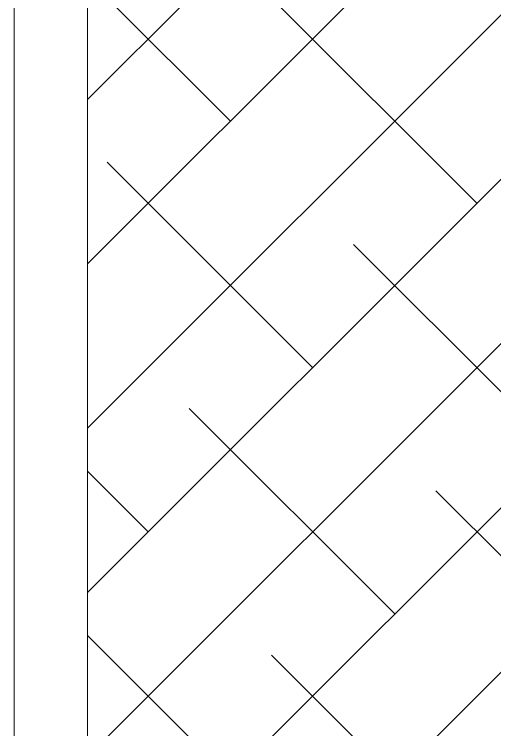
# Model space of a CAD drawing. Header units: millimetres. Extents: x 163705 to 1616509, y 81827 to 302547.
# Drawn here: x 250928 to 251584, y 146220 to 147198 of the extents above; entities that cross this region are included whole.
import ezdxf

# ---------------------------------------------------------------- set-up
doc = ezdxf.new("R2010")
doc.units = ezdxf.units.MM
doc.header["$LTSCALE"] = 10
doc.linetypes.add('CENTER2', pattern=[28.575, 19.05, -3.175, 3.175, -3.175])
doc.layers.add('1-中心线', color=1, linetype='CENTER2', lineweight=0)
doc.layers.add('1-填充', color=8, linetype='Continuous', lineweight=18)

# ---------------------------------------------------------------- blocks, each defined once
blk = doc.blocks.new('A$C5A5F0ED2')
at = {"layer": '1-填充'}
h = blk.add_hatch(dxfattribs=at)
h.set_pattern_fill('ANSI38', color=256, scale=50)
h.paths.add_polyline_path([(100, 100), (5900, 100), (5900, 1900), (100, 1900)])
h.paths.add_polyline_path([(675, 1000.01, 1), (1325, 1000.01, 1)], flags=16)
h.paths.add_polyline_path([(3325, 1000, 0.677608), (2764.3, 776.23, 0.677608)], flags=16)
h.paths.add_polyline_path([(5325, 1000.01, 0.677608), (4764.3, 776.24, 0.677608)], flags=16)
for points in [[(0, 0), (6000, 0), (6000, 2000), (0, 2000)], [(100, 100), (5900, 100), (5900, 1900), (100, 1900)]]:
    blk.add_lwpolyline(points, close=True, dxfattribs=at)
blk = doc.blocks.new('A$C7121566b')
at = {"layer": '1-中心线'}
blk.add_line((40999.65, 11700.24), (40999.65, 0), dxfattribs=at)
for p in [(34999.65, 5100.13), (40999.65, 5100.13)]:
    blk.add_blockref('A$C5A5F0ED2', p)

msp = doc.modelspace()

# ---------------------------------------------------------------- linework, layer by layer
at = {"layer": '1-中心线'}
msp.add_line((250927.833, 152259.738), (250927.833, 141059.499), dxfattribs=at)

# ---------------------------------------------------------------- block references
msp.add_blockref('A$C7121566b', (209928.183, 140559.499))

doc.saveas('drawing.dxf')
